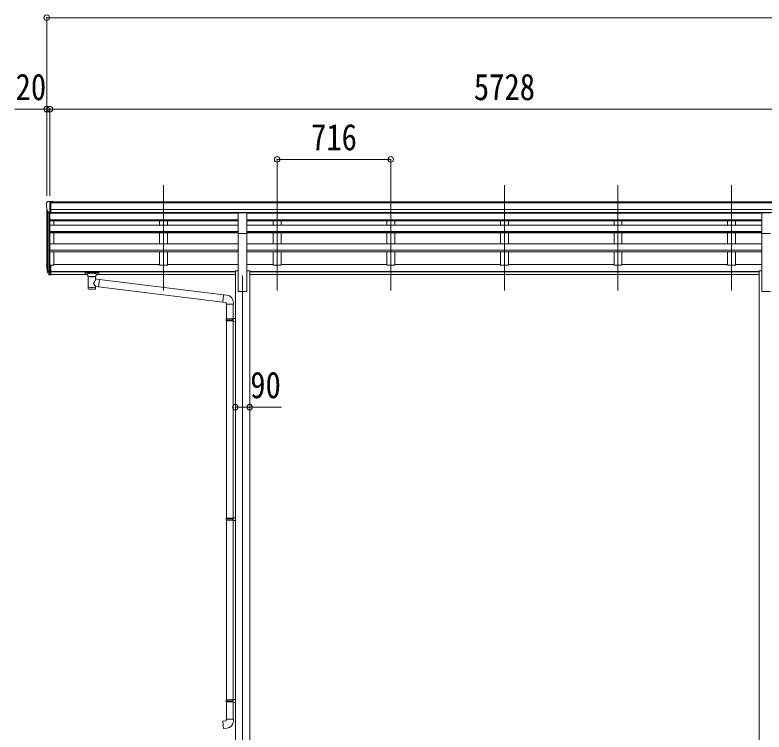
# Model space of a CAD drawing. Units: millimetres at full size. Extents: x -9783 to 9892, y -6828 to 6752.
# Drawn here: x -3040 to 1680, y -3795 to 725 of the extents above; entities that cross this region are included whole.
import ezdxf
from ezdxf.enums import TextEntityAlignment as Align

# ---------------------------------------------------------------- set-up
doc = ezdxf.new("R2010")
doc.units = ezdxf.units.MM
doc.header["$LTSCALE"] = 35
doc.header["$PDMODE"] = 32
doc.header["$PDSIZE"] = 35
for name, color, linetype, lineweight in [('0-1_本体', 4, 'Continuous', 9), ('0-2_部品', 7, 'Continuous', 9), ('0-8_PARTS2', 2, 'Continuous', 9), ('0-A_寸法', 6, 'Continuous', 9)]:
    doc.layers.add(name, color=color, linetype=linetype, lineweight=lineweight)
doc.styles.add('ＭＳ ゴシック', font='')
doc.styles.get('ＭＳ ゴシック').set_extended_font_data('MS Gothic')

msp = doc.modelspace()

# ---------------------------------------------------------------- linework, layer by layer
at = {"layer": '0-1_本体'}
for p, q in [((-2813.61, -453.07), (2891.39, -453.07)), ((-2813.61, -458.42), (2891.39, -458.42)), ((-2840.11, -854.07), (-2840.11, -489.83)), ((-2835.83, -508.63), (-2835.83, -878.34)), ((-2813.61, -501.95), (2901.39, -501.96)), ((-2826.11, -523.98), (-2826.11, -896.34)), ((-2820.11, -524.46), (-2820.11, -851.9)), ((-2820.11, -524.46), (-1633.61, -524.46)), ((-2813.61, -519.62), (2901.39, -519.62)), ((-1633.61, -522), (-2813.61, -522)), ((-2129.11, -522), (-2129.11, -524.46)), ((-2079.11, -522), (-2079.11, -524.46)), ((-1578.61, -522), (1199.89, -522.12)), ((1666.39, -524.46), (-1578.61, -524.46)), ((-1413.11, -522), (-1413.11, -524.46)), ((-1363.11, -522), (-1363.11, -524.46)), ((-697.11, -522), (-697.11, -524.46)), ((-647.11, -522), (-647.11, -524.46)), ((18.89, -522), (18.89, -524.46)), ((68.89, -522), (68.89, -524.46)), ((734.89, -522), (734.89, -524.46)), ((784.89, -522), (784.89, -524.46)), ((1666.39, -522.12), (1199.89, -522.12)), ((1450.89, -522), (1450.89, -524.46)), ((1500.89, -522), (1500.89, -524.46)), ((-2820.11, -566.66), (-1633.61, -566.66)), ((-2820.11, -568.05), (-1633.61, -568.05)), ((-2820.11, -571.74), (-1633.61, -571.74)), ((-2820.11, -598.99), (-1633.61, -598.99)), ((-2795.11, -598.99), (-2795.11, -571.74)), ((-2129.11, -571.74), (-2129.11, -598.99)), ((-2079.11, -571.74), (-2079.11, -598.99)), ((1666.39, -566.66), (-1578.61, -566.66)), ((1666.39, -568.05), (-1578.61, -568.05)), ((1666.39, -571.74), (-1578.61, -571.74)), ((1666.39, -598.99), (-1578.61, -598.99)), ((-1413.11, -571.74), (-1413.11, -598.99)), ((-1363.11, -571.74), (-1363.11, -598.99)), ((-697.11, -571.74), (-697.11, -598.99)), ((-647.11, -571.74), (-647.11, -598.99)), ((18.89, -571.74), (18.89, -598.99)), ((68.89, -571.74), (68.89, -598.99)), ((734.89, -571.74), (734.89, -598.99)), ((784.89, -571.74), (784.89, -598.99)), ((1450.89, -571.74), (1450.89, -598.99)), ((1500.89, -571.74), (1500.89, -598.99)), ((-2820.11, -639.72), (-1633.61, -639.72)), ((-2820.11, -641.2), (-1633.61, -641.2)), ((-2820.11, -648.01), (-1633.61, -648.01)), ((-2795.11, -717.5), (-2795.11, -648.01)), ((-2129.11, -648.01), (-2129.11, -717.5)), ((-2079.11, -648.01), (-2079.11, -717.5)), ((-1633.61, -1017.2), (-1633.61, -653.25)), ((1666.39, -639.72), (-1578.61, -639.72)), ((1666.39, -641.2), (-1578.61, -641.2)), ((1666.39, -648.01), (-1578.61, -648.01)), ((-1578.61, -1017.2), (-1578.61, -653.25)), ((-1413.11, -648.01), (-1413.11, -717.5)), ((-1363.11, -648.01), (-1363.11, -717.5)), ((-697.11, -648.01), (-697.11, -717.5)), ((-647.11, -648.01), (-647.11, -717.5)), ((18.89, -648.01), (18.89, -717.5)), ((68.89, -648.01), (68.89, -717.5)), ((734.89, -648.01), (734.89, -717.5)), ((784.89, -648.01), (784.89, -717.5)), ((1450.89, -648.01), (1450.89, -717.5)), ((1500.89, -648.01), (1500.89, -717.5)), ((1666.39, -1017.2), (1666.39, -653.25)), ((-2820.11, -717.5), (-1633.61, -717.5)), ((1666.39, -717.5), (-1578.61, -717.5)), ((-2820.11, -756.81), (-1633.61, -756.81)), ((-2820.11, -758.3), (-1633.61, -758.3)), ((-2820.11, -767.77), (-1633.61, -767.77)), ((-2795.11, -852.73), (-2795.11, -767.77)), ((-2129.11, -767.77), (-2129.11, -852.73)), ((-2079.11, -767.77), (-2079.11, -852.73)), ((1666.39, -756.81), (-1578.61, -756.81)), ((1666.39, -758.3), (-1578.61, -758.3)), ((1666.39, -767.77), (-1578.61, -767.77)), ((-1413.11, -767.77), (-1413.11, -852.73)), ((-1363.11, -767.77), (-1363.11, -852.73)), ((-697.11, -767.77), (-697.11, -852.73)), ((-647.11, -767.77), (-647.11, -852.73)), ((18.89, -767.77), (18.89, -852.73)), ((68.89, -767.77), (68.89, -852.73)), ((734.89, -767.77), (734.89, -852.73)), ((784.89, -767.77), (784.89, -852.73)), ((1450.89, -767.77), (1450.89, -852.73)), ((1500.89, -767.77), (1500.89, -852.73)), ((-2795.11, -847.93), (-2129.11, -847.93)), ((-2079.11, -847.93), (-1633.61, -847.93)), ((-1578.61, -847.93), (-1413.11, -847.93)), ((-1363.11, -847.93), (-697.11, -847.93)), ((-647.11, -847.93), (18.89, -847.93)), ((68.89, -847.93), (734.89, -847.93)), ((1450.89, -847.93), (784.89, -847.93)), ((1666.39, -847.93), (1500.89, -847.93)), ((-2813.61, -852.73), (-2795.11, -852.73)), ((-2813.61, -892.23), (-1651.31, -892.23)), ((-2813.61, -893.61), (-1651.31, -893.61)), ((-2079.11, -852.73), (-2129.11, -852.73)), ((-1651.31, -887.2), (-1633.61, -887.2)), ((-1651.31, -887.2), (-1651.31, -4367.2)), ((-1578.61, -887.2), (-1560.91, -887.2)), ((-1560.91, -887.2), (-1560.91, -4367.2)), ((1648.69, -892.23), (-1560.91, -892.23)), ((1648.69, -893.61), (-1560.91, -893.61)), ((-1363.11, -852.73), (-1413.11, -852.73)), ((-647.11, -852.73), (-697.11, -852.73)), ((68.89, -852.73), (18.89, -852.73)), ((784.89, -852.73), (734.89, -852.73)), ((1500.89, -852.73), (1450.89, -852.73)), ((1648.69, -887.2), (1666.39, -887.2)), ((1648.69, -887.2), (1648.69, -4367.2)), ((-2813.61, -910.79), (-2582.11, -910.79)), ((-2528.11, -910.79), (-1651.31, -910.79)), ((1648.69, -910.79), (-1560.91, -910.79)), ((-1633.61, -1017.2), (-1578.61, -1017.2)), ((1666.39, -1017.2), (1721.39, -1017.2))]:
    msp.add_line(p, q, dxfattribs=at)
at = {"layer": '0-2_部品', "color": 6}
msp.add_line((-2820.11, 131.16), (-2840.11, 131.16), dxfattribs=at)
at = {"layer": '0-2_部品'}
for p, q in [((-2842.11, -460.84), (-2842.11, -461.47)), ((-2835.2, -452.04), (-2839.27, -457.85)), ((-2832.11, -451.47), (-2834.45, -451.61)), ((-2832.11, -451.47), (-2813.61, -451.47)), ((-2820.11, -524.46), (-2820.11, -451.47)), ((-2813.61, -451.47), (-2803.61, -451.56)), ((-2813.61, -523.46), (-2813.61, -451.47)), ((-2803.61, -453.07), (-2803.61, -451.56)), ((-2827.74, -522.64), (-2837.01, -506.58)), ((-2820.11, -524.46), (-2825.32, -524.14)), ((-2813.61, -523.46), (-2820.11, -523.46)), ((-1633.61, -521.34), (-1578.61, -521.34)), ((-1633.61, -653.41), (-1633.61, -521.34)), ((-1578.61, -653.41), (-1578.61, -521.34)), ((1666.39, -521.34), (1721.39, -521.34)), ((1666.39, -653.41), (1666.39, -521.34)), ((-1633.61, -653.41), (-1578.61, -653.41)), ((1666.39, -653.41), (1721.39, -653.41)), ((-2837.72, -877.94), (-2827.56, -897.11)), ((-2826.55, -895.86), (-2836.3, -877.45)), ((-2835.14, -894.8), (-2827.56, -912.28)), ((-2820.11, -896.61), (-2825.25, -896.61)), ((-2820.11, -851.9), (-2820.11, -913.78)), ((-2813.61, -851.9), (-2820.11, -851.9)), ((-2813.61, -890.21), (-2820.11, -890.21)), ((-2813.61, -895.61), (-2820.11, -895.61)), ((-2813.61, -851.9), (-2813.61, -912.96)), ((-2820.11, -898.61), (-2824.96, -898.61)), ((-2820.11, -913.78), (-2824.96, -913.78)), ((-2813.61, -912.96), (-2820.11, -912.96)), ((-2598.61, -898.68), (-2598.61, -909.43)), ((-2598.61, -898.87), (-2598.61, -900.41)), ((-2596.61, -898.01), (-2513.61, -898.01)), ((-2596.61, -900.19), (-2513.61, -900.19)), ((-2596.61, -910.1), (-2582.11, -910.1)), ((-2582.11, -916.91), (-2582.11, -906.63)), ((-2578.01, -921.41), (-2578.03, -1001.7)), ((-2532.21, -938.98), (-2532.21, -921.4)), ((-2506.99, -942.89), (-2532.21, -938.97)), ((-2528.11, -916.91), (-2528.11, -906.63)), ((-2528.11, -910.1), (-2513.61, -910.1)), ((-2506.99, -942.89), (-2514.01, -988.15)), ((-2511.61, -898.68), (-2511.61, -909.43)), ((-2506.99, -942.89), (-1725.23, -1039.68)), ((-2532.2, -1001.7), (-2532.21, -985.07)), ((-2532.21, -985.32), (-2514.01, -988.15)), ((-1729.24, -1085.51), (-2514.01, -988.15)), ((-1704.39, -1041.51), (-1725.23, -1039.68)), ((-1709.31, -1097.25), (-1663.31, -1097.25)), ((-1707.31, -1097.25), (-1707.31, -1191.25)), ((-1665.31, -1097.25), (-1665.31, -1188.69)), ((-1663.31, -1097.25), (-1663.31, -1086.34)), ((-1709.31, -1193.25), (-1708.31, -1191.25)), ((-1709.31, -1193.25), (-1665.31, -1193.25)), ((-1709.31, -1193.25), (-1709.31, -1201.25)), ((-1709.31, -1201.25), (-1665.31, -1201.25)), ((-1709.31, -1201.25), (-1708.31, -1203.25)), ((-1708.31, -1191.25), (-1665.31, -1191.25)), ((-1708.31, -1203.25), (-1665.31, -1203.25)), ((-1707.31, -1203.25), (-1707.31, -2447.44)), ((-1669.79, -1193.25), (-1670.22, -1191.25)), ((-1667.31, -1188.75), (-1651.31, -1188.28)), ((-1667.31, -1190.75), (-1667.31, -1188.75)), ((-1667.31, -1190.75), (-1665.31, -1190.75)), ((-1667.31, -1205.75), (-1667.31, -1203.75)), ((-1667.31, -1205.75), (-1651.31, -1206.22)), ((-1665.31, -1205.81), (-1665.31, -2444.88)), ((-1651.31, -1188.28), (-1651.31, -1206.22)), ((-1709.31, -2449.44), (-1708.31, -2447.44)), ((-1709.31, -2449.44), (-1665.31, -2449.44)), ((-1709.31, -2449.44), (-1709.31, -2457.44)), ((-1708.31, -2447.44), (-1665.31, -2447.44)), ((-1669.79, -2449.44), (-1670.22, -2447.44)), ((-1667.31, -2444.94), (-1651.31, -2444.47)), ((-1667.31, -2446.94), (-1667.31, -2444.94)), ((-1667.31, -2446.94), (-1665.31, -2446.94)), ((-1651.31, -2444.47), (-1651.31, -2462.41)), ((-1709.31, -2457.44), (-1665.31, -2457.44)), ((-1709.31, -2457.44), (-1708.31, -2459.44)), ((-1708.31, -2459.44), (-1665.31, -2459.44)), ((-1707.31, -2459.44), (-1707.31, -3592.6)), ((-1667.31, -2461.94), (-1667.31, -2459.94)), ((-1667.31, -2461.94), (-1651.31, -2462.41)), ((-1665.31, -2462), (-1665.31, -3590.04)), ((-1709.31, -3594.6), (-1708.31, -3592.6)), ((-1709.31, -3594.6), (-1665.31, -3594.6)), ((-1709.31, -3594.6), (-1709.31, -3602.6)), ((-1709.31, -3602.6), (-1665.31, -3602.6)), ((-1709.31, -3602.6), (-1708.31, -3604.6)), ((-1708.31, -3592.6), (-1665.31, -3592.6)), ((-1708.31, -3604.6), (-1665.31, -3604.6)), ((-1707.31, -3604.6), (-1707.31, -3714.6)), ((-1669.79, -3594.6), (-1670.22, -3592.6)), ((-1667.31, -3590.1), (-1651.31, -3589.63)), ((-1667.31, -3592.1), (-1667.31, -3590.1)), ((-1667.31, -3592.1), (-1665.31, -3592.1)), ((-1667.31, -3607.1), (-1667.31, -3605.1)), ((-1667.31, -3607.1), (-1651.31, -3607.57)), ((-1665.31, -3607.16), (-1665.31, -3714.6)), ((-1651.31, -3589.63), (-1651.31, -3607.57)), ((-1709.31, -3714.6), (-1663.31, -3714.6)), ((-1709.31, -3724.6), (-1709.31, -3714.6)), ((-1663.31, -3714.6), (-1663.31, -3725.52))]:
    msp.add_line(p, q, dxfattribs=at)
for points in [[(-2598.61, -898.68), (-2598.58, -898.48), (-2598.49, -898.34), (-2598.39, -898.25), (-2598.29, -898.19), (-2598.17, -898.14), (-2597.88, -898.08), (-2597.39, -898.03), (-2596.85, -898.01), (-2596.61, -898.01)], [(-2598.61, -909.43), (-2598.58, -909.63), (-2598.49, -909.77), (-2598.39, -909.86), (-2598.29, -909.92), (-2598.17, -909.97), (-2597.88, -910.03), (-2597.39, -910.08), (-2596.85, -910.1), (-2596.61, -910.1)], [(-2582.07, -916.85), (-2582.1, -917.21), (-2581.85, -918.16), (-2581.33, -919.05), (-2580.53, -919.89), (-2579.41, -920.68), (-2578.01, -921.41)], [(-2532.21, -921.4), (-2531.98, -921.3), (-2530.62, -920.57), (-2529.51, -919.72), (-2528.76, -918.85), (-2528.29, -917.95), (-2528.12, -917.07)], [(-2513.61, -898.01), (-2513.26, -898.02), (-2512.73, -898.04), (-2512.28, -898.09), (-2511.98, -898.17), (-2511.81, -898.27), (-2511.69, -898.41), (-2511.62, -898.59), (-2511.61, -898.68)], [(-2513.61, -910.1), (-2513.26, -910.09), (-2512.73, -910.07), (-2512.28, -910.02), (-2511.98, -909.94), (-2511.81, -909.84), (-2511.69, -909.7), (-2511.62, -909.52), (-2511.61, -909.43)], [(-1725.23, -1039.68), (-1729.24, -1085.51), (-1709.31, -1087.25), (-1709.31, -1097.25)], [(-1669.79, -1193.25), (-1669.79, -1201.25), (-1670.22, -1203.25)], [(-1667.31, -1203.75), (-1665.31, -1203.75), (-1665.31, -1190.75)], [(-1669.79, -2449.44), (-1669.79, -2457.44), (-1670.22, -2459.44)], [(-1667.31, -2459.94), (-1665.31, -2459.94), (-1665.31, -2446.94)], [(-1669.79, -3594.6), (-1669.79, -3602.6), (-1670.22, -3604.6)], [(-1667.31, -3605.1), (-1665.31, -3605.1), (-1665.31, -3592.1)], [(-1704.39, -3770.35), (-1725.23, -3772.17), (-1729.24, -3726.34), (-1709.31, -3724.6)]]:
    msp.add_lwpolyline(points, dxfattribs=at)
for centre, radius, start, end in [((-2839.11, -460.84), 3, 93, 180), ((-2640.11, -461.47), 202, 180, 192.90261), ((-2834.38, -452.61), 1, 93.5, 145), ((-2825.14, -521.14), 3, 210, 266.5), ((-2751.45, -855.77), 89.07, 174.49576, 194.41188), ((-2752.17, -851.49), 88.05, 177.22392, 197.21071), ((-2706.9, -858.72), 133.22, 183.27987, 195.71302), ((-2825.25, -895.11), 1.5, 210, 270), ((-2824.96, -895.61), 3, 210, 270), ((-2824.96, -910.78), 3, 210, 270), ((-1708.31, -1086.34), 45, 0, 85), ((-1708.31, -3725.52), 45, 275, 0)]:
    msp.add_arc(centre, radius, start, end, dxfattribs=at)
for centre, major_axis, ratio, start_param, end_param in [((-2596.61, -900.41), (2, 0), 0.109601, 1.5707963, 3.1415927), ((-2555.11, -906.63), (27, 0), 0.122176, 6.2831853, 9.424778), ((-2555.1, -921.86), (-22.91, 0.42), 0.072511, 0.0008029, 1.5715993), ((-2555.1, -923.48), (-22.91, 0.42), 0.072511, 0.0008029, 1.5715993), ((-2555.13, -921.86), (22.92, 0.42), 0.07247, 4.71158, 6.2823764), ((-2555.13, -923.48), (22.92, 0.42), 0.07247, 4.71158, 6.2823764), ((-2555.11, -965.52), (-22.81, -26.62), 0.234429, 1.6855472, 3.1268519), ((-2544.11, -916.91), (16, 0), 0.361356, 6.2636979, 6.2831853), ((-2513.61, -900.41), (2, 0), 0.109601, 0, 1.5707963), ((-2555.11, -989.26), (22.91, 0), 0.122865, 3.1415927, 6.2831853), ((-2552.56, -962.88), (20.32, -22.25), 0.045535, 0.0389954, 1.3075346), ((-2555.11, -1001.7), (22.92, 0), 0.101955, 3.1415499, 6.2833984)]:
    msp.add_ellipse(centre, major_axis=major_axis, ratio=ratio, start_param=start_param, end_param=end_param, dxfattribs=at)
at = {"layer": '0-8_PARTS2'}
for p, q in [((-2104.11, -1010.99), (-2104.11, -348.47)), ((-1388.11, -1010.99), (-1388.11, -348.47)), ((-672.11, -1010.99), (-672.11, -348.47)), ((43.89, -1010.99), (43.89, -348.47)), ((759.89, -1010.99), (759.89, -348.47)), ((1475.89, -1010.99), (1475.89, -348.47)), ((-1606.11, -917.2), (-1606.11, -4467.2))]:
    msp.add_line(p, q, dxfattribs=at)
at = {"layer": '0-A_寸法'}
for p, q in [((-2840.11, 707.48), (-2840.11, -414.46)), ((-2840.11, 707.48), (8655.89, 707.48)), ((-2840.11, 131.16), (-3040.11, 131.16)), ((-2840.11, 131.16), (-2840.11, -414.46)), ((-2820.11, 131.16), (-2820.11, -414.46)), ((-2820.11, 131.16), (2907.89, 131.16)), ((-2820.11, 131.16), (-2820.11, -414.46)), ((-1388.11, -185.46), (-1388.11, -414.46)), ((-1388.11, -185.46), (-672.11, -185.46)), ((-672.11, -185.46), (-672.11, -414.46)), ((-1651.31, -1747.38), (-1561.31, -1747.38)), ((-1561.31, -1747.38), (-1361.31, -1747.38))]:
    msp.add_line(p, q, dxfattribs=at)
for p in [(-2840.11, 707.48), (-2840.11, 131.16), (-2820.11, 131.16), (-1388.11, -185.46), (-672.11, -185.46), (-1651.31, -1747.38), (-1561.31, -1747.38)]:
    msp.add_point(p, dxfattribs=at)

# ---------------------------------------------------------------- texts
at = {"layer": '0-A_寸法', "color": 7, "style": 'ＭＳ ゴシック', "width": 0.85}
for s, p in [('20', (-3036.36, 138.16)), ('5728', (-148.61, 138.16)), ('716', (-1174.49, -178.46)), ('90', (-1557.56, -1740.38))]:
    msp.add_text(s, height=166.8, dxfattribs=at).set_placement(p, align=Align.BOTTOM_LEFT)

doc.saveas('drawing.dxf')
